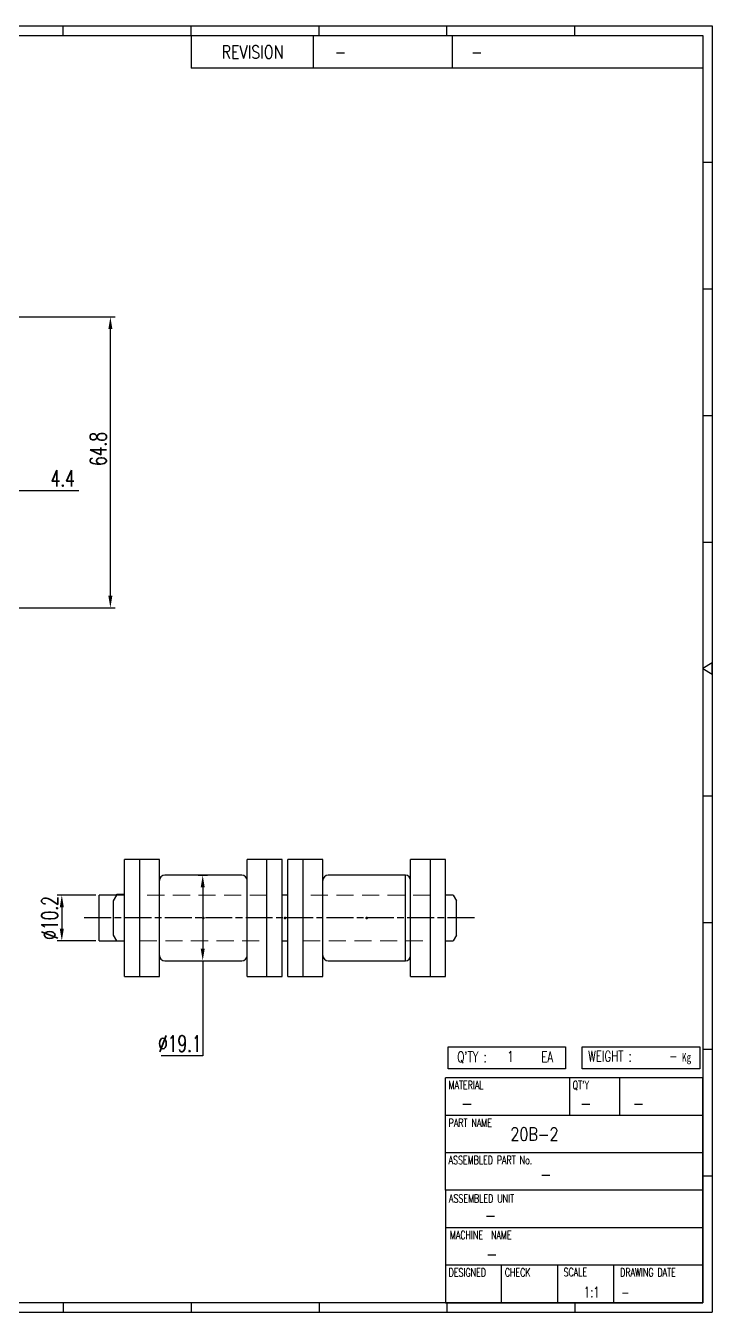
# Model space of a CAD drawing. Header units: millimetres. Extents: x 1549 to 1952, y -47 to 239.
# Drawn here: x 1799.3 to 1952.3, y -47.1 to 239.5 of the extents above; entities that cross this region are included whole.
import ezdxf
from ezdxf.enums import TextEntityAlignment as Align

# ---------------------------------------------------------------- set-up
doc = ezdxf.new("R2010")
doc.units = ezdxf.units.MM
doc.linetypes.add('AM_ISO08W050', pattern=[18, 12, -1.5, 3, -1.5])
doc.linetypes.add('HIDDEN', pattern=[9.525, 6.35, -3.175])
doc.layers.get('Defpoints').update_dxf_attribs({"color": 80})
for name, color, linetype, lineweight in [('2d ConnectionPoints', 7, 'Continuous', 50), ('CL1', 140, 'AM_ISO08W050', 25), ('HL3', 1, 'HIDDEN', 0)]:
    doc.layers.add(name, color=color, linetype=linetype, lineweight=lineweight)
doc.layers.add('S-DIM', color=40, linetype='Continuous')
doc.layers.add('TITLE', color=7, linetype='Continuous')
doc.styles.add('HAN', font='ROMANS.shx', dxfattribs={"width": 0.7, "bigfont": 'whgtxt.shx'})
doc.styles.add('HKD_ST2', font='romans.shx', dxfattribs={"width": 0.7, "height": 4, "bigfont": '@extfont2.shx'})
doc.styles.add('HSG', font='SIMPLEX.shx', dxfattribs={"width": 0.7, "bigfont": 'HSG.shx'})
doc.dimstyles.new('APP1.5', dxfattribs={"dimscale": 1.5, "dimtxt": 2.4, "dimasz": 1.8, "dimexe": 0.7, "dimexo": 0.5, "dimgap": 0.6, "dimtad": 1, "dimtoh": 1, "dimdec": 1, "dimrnd": 0.01, "dimzin": 9, "dimdsep": 46, "dimtxsty": 'HSG', "dimcen": 0, "dimclrd": 1, "dimclre": 1, "dimclrt": 256, "dimazin": 2, "dimtp": 1, "dimtm": 1, "dimtfac": 0.5, "dimtdec": 1, "dimtofl": 0, "dimtmove": 0, "dimatfit": 3, "dimfxl": 0, "dimtvp": 1, "dimtolj": 2, "dimlwd": -1, "dimlwe": -1, "dimarcsym": 0})

# ---------------------------------------------------------------- blocks, each defined once
blk = doc.blocks.new('MAST')
at = {"color": 140}
for p, q in [((0, 90.118), (80.15, 90.118)), ((80.15, 90.118), (80.15, 33.191)), ((57.068, 89.693), (57.068, 88.246)), ((62.47, 89.693), (62.47, 88.246)), ((68.635, 89.693), (68.635, 88.246)), ((79.725, 88.246), (57.068, 88.246)), ((68.449, 43.961), (68.449, 44.936)), ((68.449, 44.936), (73.654, 44.936)), ((73.654, 44.936), (73.654, 43.961)), ((74.39, 43.961), (74.39, 44.936)), ((74.39, 44.936), (79.595, 44.936)), ((79.595, 44.936), (79.595, 43.961)), ((73.654, 43.961), (68.449, 43.961)), ((79.595, 43.961), (74.39, 43.961)), ((68.336, 38.59), (68.336, 43.563)), ((79.725, 43.563), (68.336, 43.563)), ((73.827, 43.563), (73.827, 41.905)), ((76.037, 43.563), (76.037, 41.905)), ((79.725, 38.59), (79.725, 43.563)), ((79.725, 41.905), (68.336, 41.905)), ((79.725, 40.248), (68.336, 40.248)), ((68.336, 38.59), (68.336, 33.616)), ((79.725, 38.59), (68.336, 38.59)), ((79.725, 33.616), (79.725, 38.59)), ((79.725, 36.932), (68.336, 36.932)), ((79.725, 35.274), (68.336, 35.274)), ((70.822, 33.616), (70.822, 35.274)), ((73.309, 33.616), (73.309, 35.274)), ((75.796, 33.616), (75.796, 35.274)), ((68.336, 33.616), (79.725, 33.616)), ((0, 33.191), (80.15, 33.191))]:
    blk.add_line(p, q, dxfattribs=at)
for p, q in [((51.404, 89.693), (51.404, 90.118)), ((57.068, 89.693), (57.068, 90.118)), ((62.732, 89.693), (62.732, 90.118)), ((68.397, 89.693), (68.397, 90.118)), ((74.061, 89.693), (74.061, 90.118)), ((79.725, 84.085), (80.15, 84.085)), ((79.725, 78.478), (80.15, 78.478)), ((79.725, 72.87), (80.15, 72.87)), ((79.725, 67.262), (80.15, 67.262)), ((79.725, 56.047), (80.15, 56.047)), ((79.725, 50.439), (80.15, 50.439)), ((79.725, 44.832), (80.15, 44.832)), ((79.725, 39.224), (80.15, 39.224)), ((51.404, 33.616), (51.404, 33.191)), ((57.068, 33.616), (57.068, 33.191)), ((62.732, 33.616), (62.732, 33.191)), ((68.397, 33.616), (68.397, 33.191)), ((74.061, 33.616), (74.061, 33.191))]:
    blk.add_line(p, q)
blk.add_lwpolyline([(0.425, 89.693), (79.725, 89.693), (79.725, 33.616), (0.425, 33.616)], close=True, dxfattribs=at)
blk.add_lwpolyline([(79.725, 61.679), (80.15, 61.433), (80.15, 61.924)], close=True)
for s, height, style, width, p in [('REVISION', 0.5806, 'HAN', 0.8, (58.415, 88.664)), ('-', 0.581, 'HAN', 0.8, (63.426, 88.664)), ('-', 0.581, 'HAN', 0.8, (69.468, 88.664)), ("Q'TY : ", 0.4746, 'HKD_ST2', 0.7, (68.857, 44.253)), ('1', 0.475, 'HKD_ST2', 0.7, (71.071, 44.275)), ('EA', 0.4746, 'HKD_ST2', 0.7, (72.578, 44.253)), ('WEIGHT : ', 0.4746, 'HKD_ST2', 0.7, (74.65, 44.286)), ('-', 0.581, 'HAN', 0.8, (69.029, 42.157)), ('-', 0.581, 'HAN', 0.8, (74.289, 42.157)), ('-', 0.581, 'HAN', 0.8, (76.623, 42.157)), ('-', 0.581, 'HAN', 0.8, (72.515, 39.013)), ('-', 0.581, 'HAN', 0.8, (70.067, 37.189)), ('-', 0.581, 'HAN', 0.8, (70.126, 35.48)), ('1:1', 0.4746, 'HKD_ST2', 0.7, (74.458, 33.848)), ('-', 0.475, 'HKD_ST2', 0.7, (76.112, 33.837))]:
    blk.add_text(s, height=height, dxfattribs=dict(style=style, width=width)).set_placement(p)
at = {"style": 'HKD_ST2', "width": 0.7}
blk.add_text('-', height=0.475, dxfattribs=at).set_placement((78.613, 44.286), align=Align.RIGHT)
at = {"color": 254, "style": 'HKD_ST2', "width": 0.7}
for s, height, p in [('MATERIAL', 0.3651, (68.474, 43.425)), ("QT'Y", 0.3651, (73.965, 43.425)), ('PART NAME', 0.3651, (68.474, 41.756)), ('ASSEMBLED PART No.', 0.36511, (68.474, 40.109)), ('ASSEMBLED UNIT', 0.36511, (68.49, 38.408)), ('MACHINE  NAME', 0.36511, (68.532, 36.794)), ('DESIGNED', 0.3651, (68.474, 35.136)), ('CHECK', 0.3651, (70.961, 35.136)), ('SCALE', 0.3651, (73.566, 35.153)), ('DRAWING DATE', 0.36511, (76.071, 35.141))]:
    blk.add_text(s, height=height, dxfattribs=at).set_placement(p, align=Align.TOP_LEFT)
at = {"layer": 'TITLE', "width": 0.8}
blk.add_text('Kg', height=0.3789, dxfattribs=at).set_placement((78.807, 44.286))
blk = doc.blocks.new('*D8')
at = {"layer": 'Defpoints', "color": 0, "transparency": 16777216}
for p in [(1783.19, 138.17), (1795.23, 138.17), (1783.19, 133.77)]:
    blk.add_point(p, dxfattribs=at)
at = {"layer": 'S-DIM', "color": 1, "transparency": 16777216}
for p, q in [((1795.23, 140.87), (1795.23, 143.57)), ((1783.94, 138.17), (1796.28, 138.17)), ((1795.23, 133.77), (1795.23, 138.17)), ((1795.23, 135.97), (1803.93, 135.97)), ((1803.93, 135.97), (1811.13, 135.97)), ((1783.94, 133.77), (1796.28, 133.77)), ((1795.23, 131.07), (1795.23, 128.37))]:
    blk.add_line(p, q, dxfattribs=at)
for points in [[(1794.78, 140.87), (1795.68, 140.87), (1795.23, 138.17)], [(1794.78, 131.07), (1795.68, 131.07), (1795.23, 133.77)]]:
    blk.add_solid(points, dxfattribs=at)
at = {"layer": 'S-DIM', "transparency": 16777216, "insert": (1807.53, 138.67), "char_height": 3.6, "attachment_point": 5, "style": 'HSG'}
blk.add_mtext('\\A2;4.4', dxfattribs=at)
blk = doc.blocks.new('*D9')
at = {"layer": 'Defpoints', "color": 0, "transparency": 16777216}
for p in [(1783.19, 174.62), (1818.14, 174.62), (1783.19, 109.81)]:
    blk.add_point(p, dxfattribs=at)
at = {"layer": 'S-DIM', "color": 1, "transparency": 16777216}
for p, q in [((1783.94, 174.62), (1819.19, 174.62)), ((1818.14, 112.51), (1818.14, 171.92)), ((1783.94, 109.81), (1819.19, 109.81))]:
    blk.add_line(p, q, dxfattribs=at)
for points in [[(1817.69, 171.92), (1818.59, 171.92), (1818.14, 174.62)], [(1817.69, 112.51), (1818.59, 112.51), (1818.14, 109.81)]]:
    blk.add_solid(points, dxfattribs=at)
at = {"layer": 'S-DIM', "transparency": 16777216, "insert": (1815.44, 145.21), "char_height": 3.6, "attachment_point": 5, "rotation": 90, "style": 'HSG'}
blk.add_mtext('\\A2;64.8', dxfattribs=at)
blk = doc.blocks.new('*D13')
at = {"layer": 'Defpoints', "color": 0, "transparency": 16777216}
for p in [(1815.64, 45.84), (1807.31, 35.65), (1815.64, 35.65)]:
    blk.add_point(p, dxfattribs=at)
at = {"layer": 'S-DIM', "color": 1, "transparency": 16777216}
for p, q in [((1814.89, 45.84), (1806.26, 45.84)), ((1807.31, 43.14), (1807.31, 38.35)), ((1814.89, 35.65), (1806.26, 35.65))]:
    blk.add_line(p, q, dxfattribs=at)
for points in [[(1806.86, 43.14), (1807.76, 43.14), (1807.31, 45.84)], [(1806.86, 38.35), (1807.76, 38.35), (1807.31, 35.65)]]:
    blk.add_solid(points, dxfattribs=at)
at = {"layer": 'S-DIM', "transparency": 16777216, "insert": (1804.61, 40.75), "char_height": 3.6, "attachment_point": 5, "rotation": 90, "style": 'HSG'}
blk.add_mtext('\\A2;%%c10.2', dxfattribs=at)
blk = doc.blocks.new('*D14')
at = {"layer": 'Defpoints', "color": 0, "transparency": 16777216}
for p in [(1836.94, 50.27), (1836.94, 31.22), (1838.73, 31.22)]:
    blk.add_point(p, dxfattribs=at)
at = {"layer": 'S-DIM', "color": 1, "transparency": 16777216}
for p, q in [((1837.69, 50.27), (1839.78, 50.27)), ((1838.73, 47.57), (1838.73, 33.92)), ((1837.69, 31.22), (1839.78, 31.22)), ((1838.73, 31.22), (1838.73, 10.07)), ((1838.73, 10.07), (1829.43, 10.07))]:
    blk.add_line(p, q, dxfattribs=at)
for points in [[(1838.28, 47.57), (1839.18, 47.57), (1838.73, 50.27)], [(1838.28, 33.92), (1839.18, 33.92), (1838.73, 31.22)]]:
    blk.add_solid(points, dxfattribs=at)
at = {"layer": 'S-DIM', "transparency": 16777216, "insert": (1833.63, 12.77), "char_height": 3.6, "attachment_point": 5, "style": 'HSG'}
blk.add_mtext('\\A2;%%c19.1', dxfattribs=at)

msp = doc.modelspace()

# ---------------------------------------------------------------- linework, layer by layer
for p, q in [((1824.68, 53.75), (1821.28, 53.75)), ((1821.28, 27.75), (1821.28, 53.75)), ((1829.08, 53.75), (1824.68, 53.75)), ((1824.68, 27.75), (1824.68, 53.75)), ((1829.08, 27.75), (1829.08, 53.75)), ((1853.04, 53.75), (1848.64, 53.75)), ((1848.64, 27.75), (1848.64, 53.75)), ((1853.04, 27.75), (1853.04, 53.75)), ((1856.44, 53.75), (1853.04, 53.75)), ((1856.44, 27.75), (1856.44, 53.75)), ((1857.73, 27.75), (1857.73, 53.75)), ((1861.13, 53.75), (1857.73, 53.75)), ((1865.53, 53.75), (1861.13, 53.75)), ((1861.13, 27.75), (1861.13, 53.75)), ((1865.53, 27.75), (1865.53, 53.75)), ((1889.49, 53.75), (1885.09, 53.75)), ((1885.09, 27.75), (1885.09, 53.75)), ((1889.49, 27.75), (1889.49, 53.75)), ((1892.89, 53.75), (1889.49, 53.75)), ((1892.89, 27.75), (1892.89, 53.75)), ((1847.46, 50.27), (1830.26, 50.27)), ((1883.91, 50.27), (1866.71, 50.27)), ((1883.91, 31.22), (1883.91, 50.27)), ((1819.58, 45.84), (1819.58, 46.06)), ((1819.58, 46.06), (1821.28, 46.06)), ((1815.64, 35.65), (1815.64, 45.84)), ((1819.57, 45.84), (1815.64, 45.84)), ((1818.84, 44.57), (1819.57, 45.84)), ((1818.84, 36.93), (1818.84, 44.57)), ((1821.28, 45.84), (1819.57, 45.84)), ((1857.73, 45.84), (1856.44, 45.84)), ((1894.6, 45.84), (1892.89, 45.84)), ((1894.6, 45.84), (1895.34, 44.57)), ((1895.34, 36.93), (1895.34, 44.57)), ((1815.64, 35.65), (1819.57, 35.65)), ((1819.57, 35.65), (1818.84, 36.93)), ((1819.57, 35.65), (1821.28, 35.65)), ((1856.44, 35.65), (1857.73, 35.65)), ((1892.89, 35.65), (1894.6, 35.65)), ((1895.34, 36.93), (1894.6, 35.65)), ((1830.26, 31.22), (1847.46, 31.22)), ((1866.71, 31.22), (1883.91, 31.22)), ((1821.28, 27.75), (1824.68, 27.75)), ((1824.68, 27.75), (1829.08, 27.75)), ((1848.64, 27.75), (1853.04, 27.75)), ((1853.04, 27.75), (1856.44, 27.75)), ((1857.73, 27.75), (1861.13, 27.75)), ((1861.13, 27.75), (1865.53, 27.75)), ((1885.09, 27.75), (1889.49, 27.75)), ((1889.49, 27.75), (1892.89, 27.75))]:
    msp.add_line(p, q)
for centre, start, end in [((1830.26, 49.09), 90, 180), ((1847.46, 49.09), 0, 90), ((1866.71, 49.09), 90, 180), ((1883.91, 49.09), 0, 90), ((1830.26, 32.4), 180, 270), ((1847.46, 32.4), 270, 0), ((1866.71, 32.4), 180, 270), ((1883.91, 32.4), 270, 0)]:
    msp.add_arc(centre, 1.18, start, end)
at = {"layer": '2d ConnectionPoints'}
for p in [(1838.86, 40.75), (1838.86, 40.75), (1857.09, 40.75), (1875.31, 40.75)]:
    msp.add_point(p, dxfattribs=at)
at = {"layer": 'CL1', "ltscale": 0.5}
msp.add_line((1899.32, 40.75), (1811.65, 40.75), dxfattribs=at)
msp.add_point((1875.31, 40.75), dxfattribs=at)
at = {"layer": 'HL3', "ltscale": 0.6}
for p, q in [((1853.04, 45.84), (1824.68, 45.84)), ((1889.49, 45.84), (1861.13, 45.84)), ((1824.68, 35.65), (1853.04, 35.65)), ((1861.13, 35.65), (1889.49, 35.65))]:
    msp.add_line(p, q, dxfattribs=at)

# ---------------------------------------------------------------- block references
at = {"color": 140, "xscale": 5.033947484968212, "yscale": 5.033947484968212, "zscale": 5.033947484968212}
msp.add_blockref('MAST', (1548.87, -214.16), dxfattribs=at)

# ---------------------------------------------------------------- texts
at = {"style": 'HAN', "width": 0.8}
msp.add_text('20B-2', height=2.923, dxfattribs=at).set_placement((1907.33, -8.85))

# ---------------------------------------------------------------- dimensions: what is measured, and where the dimension line sits
at = {"layer": 'S-DIM'}
dim = msp.add_linear_dim(base=(1818.14, 174.62), p1=(1783.19, 109.81), p2=(1783.19, 174.62), angle=90, dimstyle='APP1.5', dxfattribs=at)
dim.commit()
dim.dimension.update_dxf_attribs({"geometry": '*D9', "text_midpoint": (1818.14, 145.21), "dimtype": 128})
dim = msp.add_linear_dim(base=(1795.23, 138.17), p1=(1783.19, 133.77), p2=(1783.19, 138.17), angle=90, dimstyle='APP1.5', override={"dimtmove": 1}, dxfattribs=at)
dim.commit()
dim.dimension.update_dxf_attribs({"geometry": '*D8', "text_midpoint": (1804.83, 138.67)})
for base, p1, p2, picture, middle in [((1838.73115284, 31.22185492), (1836.94302497, 50.27185492), (1836.94302497, 31.22185492), '*D14', (1833.63115284, 10.06824831)), ((1807.31, 35.65), (1815.64, 45.84), (1815.64, 35.65), '*D13', (1807.31, 40.75))]:
    dim = msp.add_linear_dim(base=base, p1=p1, p2=p2, angle=90, text='%%c<>', dimstyle='APP1.5', dxfattribs=at)
    dim.commit()
    dim.dimension.update_dxf_attribs({"geometry": picture, "text_midpoint": middle, "dimtype": 128})

doc.saveas('drawing.dxf')
